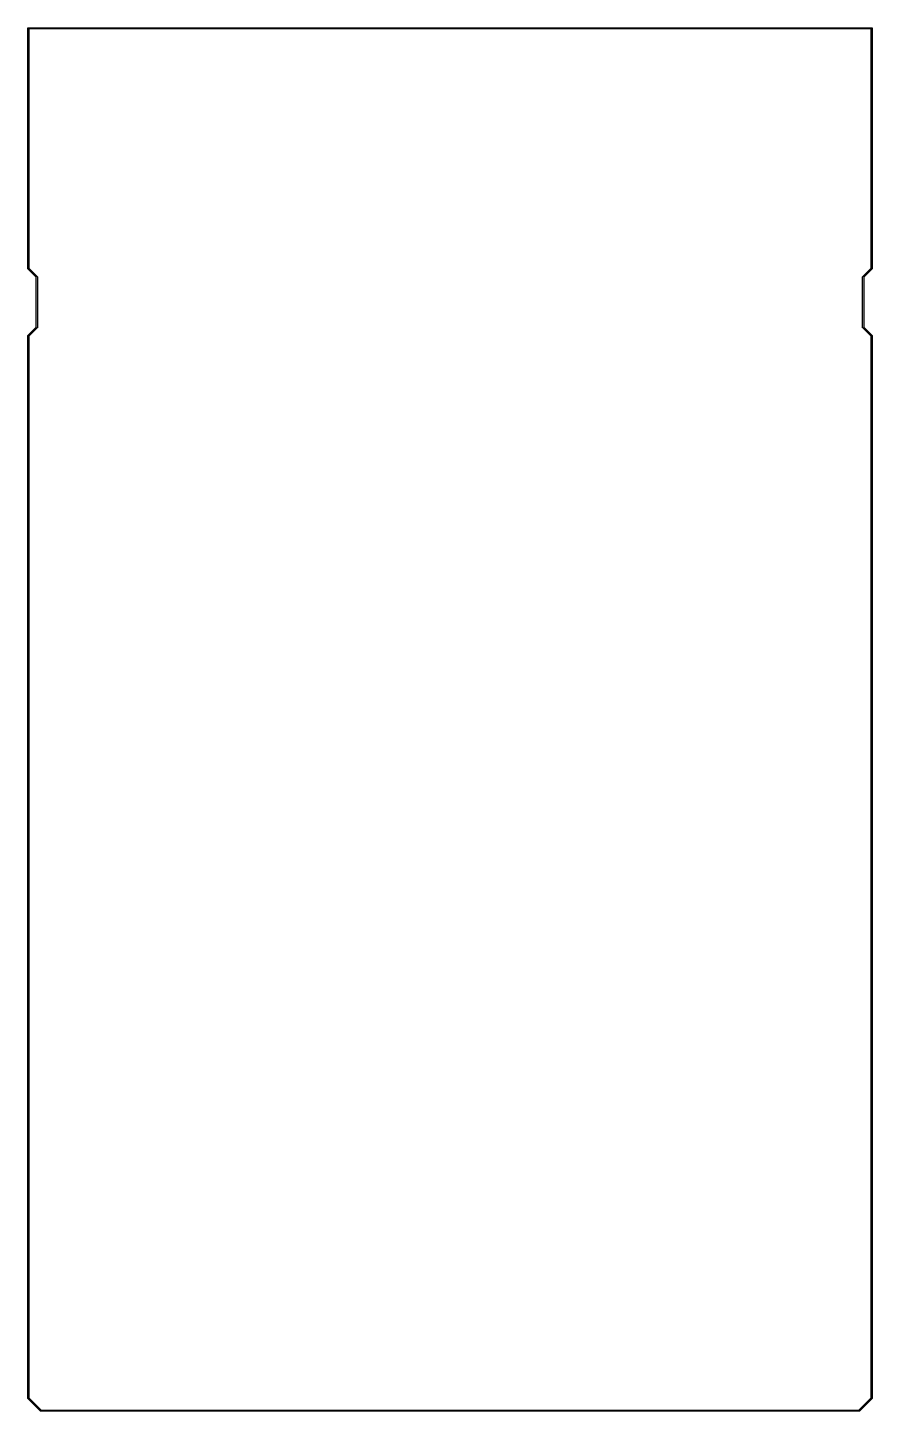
# Model space of a CAD drawing. Extents: x 0 to 100, y -164 to 0.
import ezdxf

# ---------------------------------------------------------------- set-up
doc = ezdxf.new("R2010")
doc.units = 0
doc.header["$MEASUREMENT"] = 0
doc.layers.add('BLACK', color=7, linetype='CONTINUOUS')

msp = doc.modelspace()

# ---------------------------------------------------------------- linework, layer by layer
at = {"layer": 'Black'}
for p, q in [((-0.075, 0), (-0.073861, 0.00646)), ((-0.075, -28.5), (-0.075, 0)), ((-0.073861, 0.013024), (-0.071616, 0.019191)), ((-0.073861, 0.00646), (-0.073861, 0.013024)), ((-0.071616, 0.019191), (-0.070477, 0.025652)), ((-0.070477, 0.025652), (-0.067196, 0.031334)), ((-0.067196, 0.031334), (-0.064952, 0.0375)), ((-0.064952, 0.0375), (-0.060734, 0.042527)), ((-0.060734, 0.042527), (-0.057453, 0.048209)), ((-0.057453, 0.048209), (-0.052427, 0.052427)), ((-0.052427, 0.052427), (-0.048209, 0.057453)), ((-0.048209, 0.057453), (-0.042527, 0.060734)), ((-0.042527, 0.060734), (-0.0375, 0.064952)), ((-0.0375, 0.064952), (-0.031334, 0.067196)), ((-0.031334, 0.067196), (-0.025652, 0.070477)), ((-0.025652, 0.070477), (-0.019191, 0.071616)), ((-0.019191, 0.071616), (-0.013024, 0.073861)), ((-0.013024, 0.073861), (-0.00646, 0.073861)), ((-0.00646, 0.073861), (0, 0.075)), ((0, 0.075), (100, 0.075)), ((100, 0.075), (100.006, 0.073861)), ((100.006, 0.073861), (100.013, 0.073861)), ((100.013, 0.073861), (100.019, 0.071616)), ((100.019, 0.071616), (100.026, 0.070477)), ((100.026, 0.070477), (100.031, 0.067196)), ((100.031, 0.067196), (100.037, 0.064952)), ((100.037, 0.064952), (100.043, 0.060734)), ((100.043, 0.060734), (100.048, 0.057453)), ((100.048, 0.057453), (100.052, 0.052427)), ((100.052, 0.052427), (100.057, 0.048209)), ((100.057, 0.048209), (100.061, 0.042527)), ((100.061, 0.042527), (100.065, 0.0375)), ((100.065, 0.0375), (100.067, 0.031334)), ((100.067, 0.031334), (100.07, 0.025652)), ((100.07, 0.025652), (100.072, 0.019191)), ((100.072, 0.019191), (100.074, 0.013024)), ((100.074, 0.013024), (100.074, 0.00646)), ((100.074, 0.00646), (100.075, 0)), ((100.075, 0), (100.075, -28.5)), ((0.075, -0.075), (0.075, -28.4689)), ((99.925, -0.075), (0.075, -0.075)), ((99.925, -28.4689), (99.925, -0.075)), ((-0.074427, -28.5033), (-0.075, -28.5)), ((-0.074714, -28.5065), (-0.074427, -28.5033)), ((-0.07218, -28.516), (-0.074714, -28.5065)), ((-0.070477, -28.5257), (-0.07218, -28.516)), ((-0.068826, -28.5285), (-0.070477, -28.5257)), ((-0.067973, -28.5317), (-0.068826, -28.5285)), ((-0.062353, -28.5397), (-0.067973, -28.5317)), ((-0.057453, -28.5482), (-0.062353, -28.5397)), ((-0.054926, -28.5503), (-0.057453, -28.5482)), ((-0.053033, -28.553), (-0.054926, -28.5503)), ((0.925, -29.5311), (-0.053033, -28.553)), ((0.075, -28.4689), (1.05303, -29.447)), ((0.925, -35.4689), (0.925, -29.5311)), ((1.05303, -29.447), (1.05493, -29.4497)), ((1.05493, -29.4497), (1.05745, -29.4518)), ((1.05745, -29.4518), (1.06235, -29.4603)), ((1.06235, -29.4603), (1.06797, -29.4683)), ((1.06797, -29.4683), (1.06883, -29.4715)), ((1.06883, -29.4715), (1.07048, -29.4743)), ((1.07048, -29.4743), (1.07218, -29.484)), ((1.07218, -29.484), (1.07471, -29.4935)), ((1.07471, -29.4935), (1.07443, -29.4968)), ((1.07443, -29.4968), (1.075, -29.5)), ((1.075, -29.5), (1.075, -35.5)), ((98.925, -29.5), (98.9256, -29.4967)), ((98.925, -35.5), (98.925, -29.5)), ((98.9253, -29.4935), (98.9278, -29.484)), ((98.9256, -29.4967), (98.9253, -29.4935)), ((98.9278, -29.484), (98.9295, -29.4743)), ((98.9295, -29.4743), (98.9312, -29.4715)), ((98.9312, -29.4715), (98.932, -29.4683)), ((98.932, -29.4683), (98.9376, -29.4603)), ((98.9376, -29.4603), (98.9425, -29.4518)), ((98.9425, -29.4518), (98.9451, -29.4497)), ((98.9451, -29.4497), (98.947, -29.447)), ((98.947, -29.447), (99.925, -28.4689)), ((100.053, -28.553), (99.075, -29.5311)), ((99.075, -29.5311), (99.075, -35.4689)), ((100.055, -28.5503), (100.053, -28.553)), ((100.057, -28.5482), (100.055, -28.5503)), ((100.062, -28.5397), (100.057, -28.5482)), ((100.068, -28.5317), (100.062, -28.5397)), ((100.069, -28.5285), (100.068, -28.5317)), ((100.07, -28.5257), (100.069, -28.5285)), ((100.072, -28.516), (100.07, -28.5257)), ((100.075, -28.5065), (100.072, -28.516)), ((100.075, -28.5), (100.074, -28.5032)), ((100.074, -28.5032), (100.075, -28.5065)), ((-0.053033, -36.447), (0.925, -35.4689)), ((1.05303, -35.553), (0.075, -36.5311)), ((1.05493, -35.5503), (1.05303, -35.553)), ((1.05745, -35.5482), (1.05493, -35.5503)), ((1.06235, -35.5397), (1.05745, -35.5482)), ((1.06797, -35.5317), (1.06235, -35.5397)), ((1.06883, -35.5285), (1.06797, -35.5317)), ((1.07048, -35.5257), (1.06883, -35.5285)), ((1.07218, -35.516), (1.07048, -35.5257)), ((1.07471, -35.5065), (1.07218, -35.516)), ((1.075, -35.5), (1.07443, -35.5032)), ((1.07443, -35.5032), (1.07471, -35.5065)), ((98.9256, -35.5033), (98.925, -35.5)), ((98.9253, -35.5065), (98.9256, -35.5033)), ((98.9278, -35.516), (98.9253, -35.5065)), ((98.9295, -35.5257), (98.9278, -35.516)), ((98.9312, -35.5285), (98.9295, -35.5257)), ((98.932, -35.5317), (98.9312, -35.5285)), ((98.9376, -35.5397), (98.932, -35.5317)), ((98.9425, -35.5482), (98.9376, -35.5397)), ((98.9451, -35.5503), (98.9425, -35.5482)), ((98.947, -35.553), (98.9451, -35.5503)), ((99.925, -36.5311), (98.947, -35.553)), ((99.075, -35.4689), (100.053, -36.447)), ((-0.075, -36.5), (-0.074427, -36.4967)), ((-0.075, -162.5), (-0.075, -36.5)), ((-0.074714, -36.4935), (-0.07218, -36.484)), ((-0.074427, -36.4967), (-0.074714, -36.4935)), ((-0.07218, -36.484), (-0.070477, -36.4743)), ((-0.070477, -36.4743), (-0.068826, -36.4715)), ((-0.068826, -36.4715), (-0.067973, -36.4683)), ((-0.067973, -36.4683), (-0.062353, -36.4603)), ((-0.062353, -36.4603), (-0.057453, -36.4518)), ((-0.057453, -36.4518), (-0.054926, -36.4497)), ((-0.054926, -36.4497), (-0.053033, -36.447)), ((0.075, -36.5311), (0.075, -162.469)), ((99.925, -162.469), (99.925, -36.5311)), ((100.053, -36.447), (100.055, -36.4497)), ((100.055, -36.4497), (100.057, -36.4518)), ((100.057, -36.4518), (100.062, -36.4603)), ((100.062, -36.4603), (100.068, -36.4683)), ((100.068, -36.4683), (100.069, -36.4715)), ((100.069, -36.4715), (100.07, -36.4743)), ((100.07, -36.4743), (100.072, -36.484)), ((100.072, -36.484), (100.075, -36.4935)), ((100.075, -36.4935), (100.074, -36.4968)), ((100.074, -36.4968), (100.075, -36.5)), ((100.075, -36.5), (100.075, -162.5)), ((-0.074427, -162.503), (-0.075, -162.5)), ((-0.074714, -162.507), (-0.074427, -162.503)), ((-0.07218, -162.516), (-0.074714, -162.507)), ((0.075, -162.469), (1.53107, -163.925)), ((98.4689, -163.925), (99.925, -162.469)), ((100.075, -162.507), (100.072, -162.516)), ((100.075, -162.5), (100.074, -162.503)), ((100.074, -162.503), (100.075, -162.507)), ((-0.070477, -162.526), (-0.07218, -162.516)), ((-0.068826, -162.529), (-0.070477, -162.526)), ((-0.067973, -162.532), (-0.068826, -162.529)), ((-0.062353, -162.54), (-0.067973, -162.532)), ((-0.057453, -162.548), (-0.062353, -162.54)), ((-0.054926, -162.55), (-0.057453, -162.548)), ((-0.053033, -162.553), (-0.054926, -162.55)), ((1.44697, -164.053), (-0.053033, -162.553)), ((1.44967, -164.055), (1.44697, -164.053)), ((1.45179, -164.057), (1.44967, -164.055)), ((1.46028, -164.062), (1.45179, -164.057)), ((1.4683, -164.068), (1.46028, -164.062)), ((1.47149, -164.069), (1.4683, -164.068)), ((1.47435, -164.07), (1.47149, -164.069)), ((1.484, -164.072), (1.47435, -164.07)), ((1.49346, -164.075), (1.484, -164.072)), ((1.49675, -164.074), (1.49346, -164.075)), ((1.5, -164.075), (1.49675, -164.074)), ((98.5, -164.075), (1.5, -164.075)), ((1.53107, -163.925), (98.4689, -163.925)), ((98.5033, -164.074), (98.5, -164.075)), ((98.5065, -164.075), (98.5033, -164.074)), ((98.516, -164.072), (98.5065, -164.075)), ((98.5257, -164.07), (98.516, -164.072)), ((98.5285, -164.069), (98.5257, -164.07)), ((98.5317, -164.068), (98.5285, -164.069)), ((98.5397, -164.062), (98.5317, -164.068)), ((98.5482, -164.057), (98.5397, -164.062)), ((98.5503, -164.055), (98.5482, -164.057)), ((98.553, -164.053), (98.5503, -164.055)), ((100.053, -162.553), (98.553, -164.053)), ((100.055, -162.55), (100.053, -162.553)), ((100.057, -162.548), (100.055, -162.55)), ((100.062, -162.54), (100.057, -162.548)), ((100.068, -162.532), (100.062, -162.54)), ((100.069, -162.529), (100.068, -162.532)), ((100.07, -162.526), (100.069, -162.529)), ((100.072, -162.516), (100.07, -162.526))]:
    msp.add_line(p, q, dxfattribs=at)

doc.saveas('drawing.dxf')
